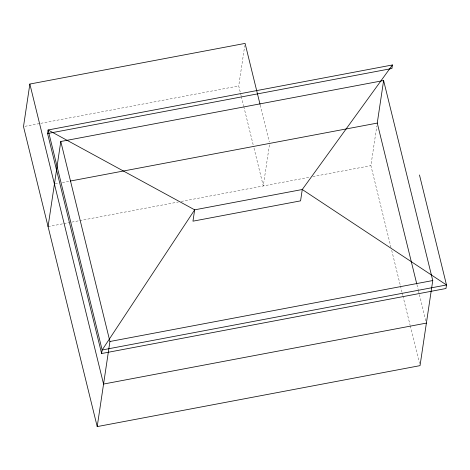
<?xml version="1.0" encoding="UTF-8"?>
<svg xmlns="http://www.w3.org/2000/svg" width="470" height="470" viewBox="0 0 470 470"><rect width="100%" height="100%" fill="white"/><g stroke="black" fill="none" stroke-linecap="round" stroke-linejoin="round"><path stroke-width="0.35" stroke-dasharray="2.35 1.76" d="M241.157 95.88L238.719 85.951L244.753 45.567M269.433 144.848L263.288 185.956L253.53 146.24M391.005 247.49L370.895 165.64L376.822 125.972M24.939 126.318L40.056 123.463M40.773 123.328L238.719 85.951M55.149 183.905L58.744 183.23M62.346 182.548L69.542 181.191M48.069 226.593L63.186 223.738M63.902 223.603L68.943 222.651M71.822 222.104L79.019 220.747M79.741 220.612L178.353 201.994M181.232 201.448L309.918 177.149M312.785 176.608L370.895 165.64M416.949 284.656L418.347 290.354M418.523 291.065L419.222 293.909M419.399 294.625L425.867 320.957M391.704 250.34L400.276 285.214M400.446 285.925L402.02 292.328M402.197 293.045L402.72 295.178M402.896 295.889L410.069 325.07M410.24 325.786L419.51 363.51M260.239 105.11L269.298 141.987M241.333 96.591L243.595 105.815M243.771 106.52L253.354 145.53"/><path stroke-width="0.7" d="M260.063 104.399L245.076 43.404L29.857 84.042L23.5 126.589L97.208 426.596L420.033 365.642L432.753 280.543L383.614 80.54L60.789 141.494L48.069 226.593M47.57 133.527L48.099 129.978L392.45 64.96L391.915 68.508L47.57 133.527L101.62 353.528L445.971 288.51L446.5 284.967L419.475 174.963M101.62 353.528L102.149 349.986L48.099 129.978L194.662 209.832L302.269 189.51L392.45 64.96M97.208 426.596L109.927 341.496L60.789 141.494M416.772 283.945L377.257 123.087L383.614 80.54M70.265 181.05L377.257 123.087M109.927 341.496L432.753 280.543M426.396 323.096L103.565 384.049L29.857 84.042M194.662 209.832L192.964 221.176L300.577 200.86L302.269 189.51L446.5 284.967L102.149 349.986L194.662 209.832"/></g></svg>
